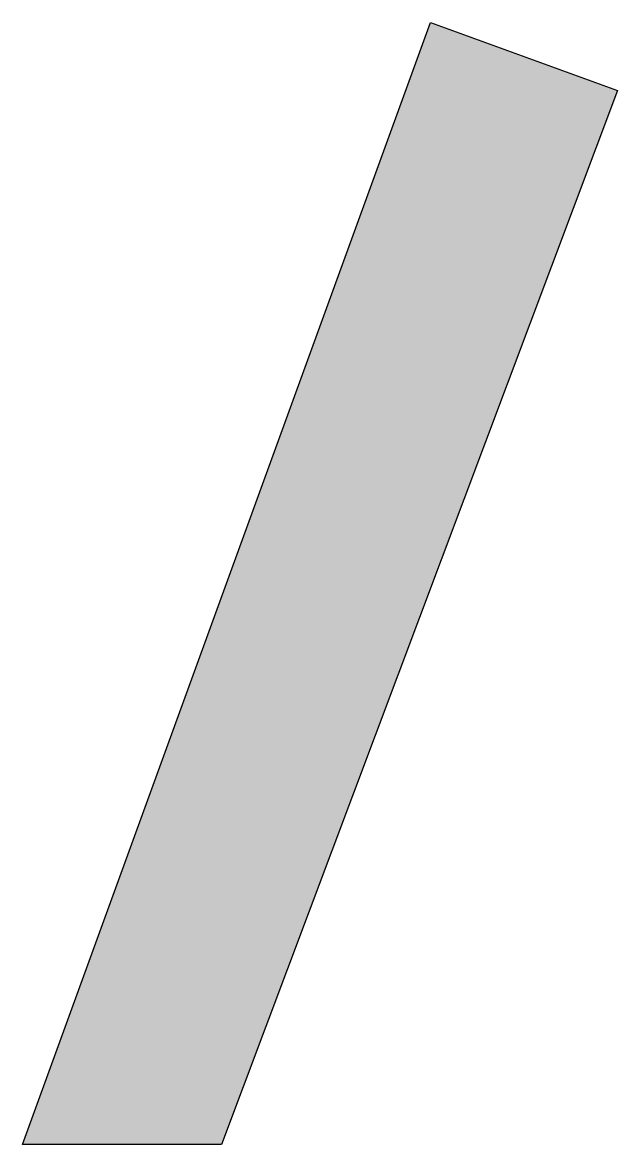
# Model space of a CAD drawing. Header units: metres. Extents: x -30809.28 to -30807.79, y 26046.04 to 26048.86.
import ezdxf

# ---------------------------------------------------------------- set-up
doc = ezdxf.new("R2010")
doc.units = ezdxf.units.M

# ---------------------------------------------------------------- blocks, each defined once
blk = doc.blocks.new('6522B')
for p, q in [((-0.7761, 2.8191), (-1.2459, 2.6481)), ((0.25, 0), (-0.7761, 2.8191)), ((-1.2459, 2.6481), (-0.25, 0)), ((-0.25, 0), (0.25, 0))]:
    blk.add_line(p, q)
blk.add_solid([(-0.25, 0), (0.25, 0), (-1.2459, 2.6481), (-0.7761, 2.8191)])
blk = doc.blocks.new('410290')
at = {"xscale": -1}
blk.add_blockref('6522B', (0, 0), dxfattribs=at)

msp = doc.modelspace()

# ---------------------------------------------------------------- block references
msp.add_blockref('410290', (-30809.0315, 26046.0434))

doc.saveas('drawing.dxf')
